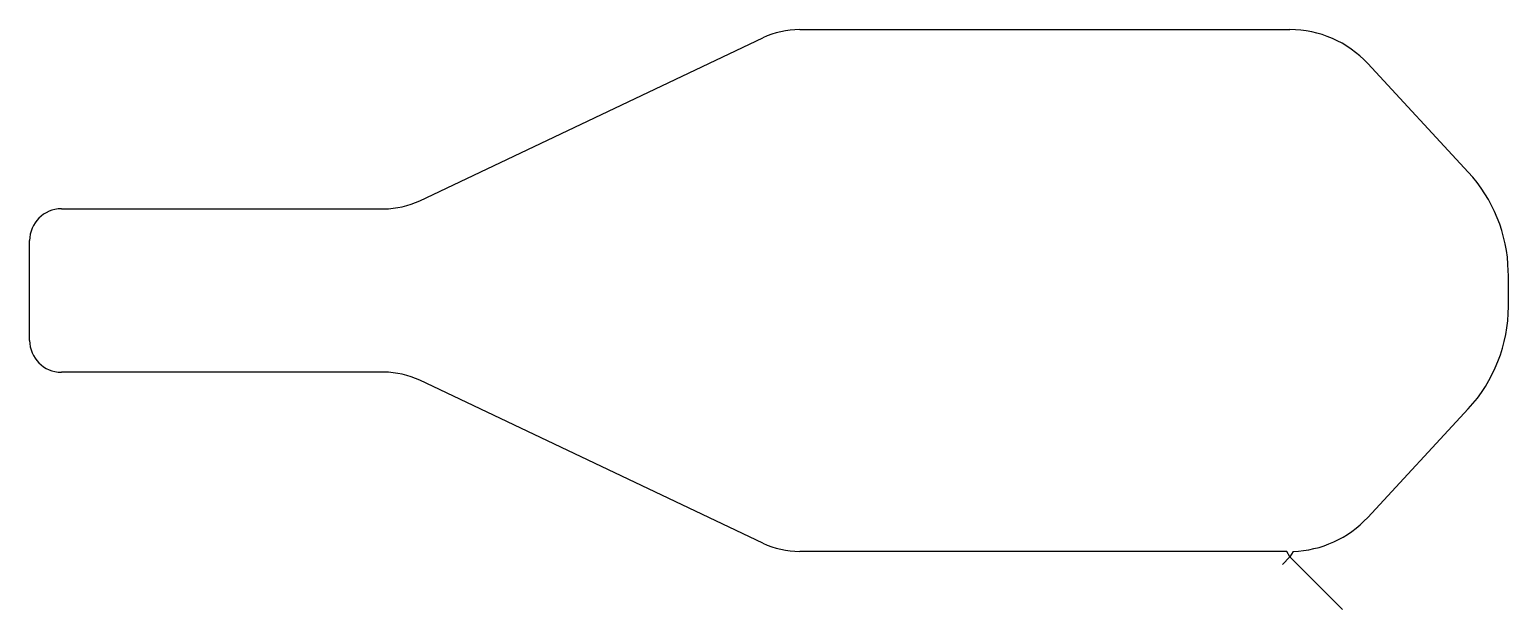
# Model space of a CAD drawing. Header units: metres. Extents: x 319 to 1016, y 242 to 515.
import ezdxf

# ---------------------------------------------------------------- set-up
doc = ezdxf.new("R2010")
doc.units = ezdxf.units.M

msp = doc.modelspace()

# ---------------------------------------------------------------- linework, layer by layer
at = {"layer": 'TOOL_0'}
for p, q in [((502.96, 434.172), (664.677, 510.942)), ((682.045, 514.855), (913.062, 514.855)), ((949.748, 498.827), (997.127, 447.662)), ((334.033, 430.356), (486.02, 430.356)), ((319.033, 368.356), (319.033, 415.356)), ((486.021, 353.356), (334.033, 353.356)), ((664.677, 272.769), (502.961, 349.539)), ((997.126, 336.046), (949.748, 284.882)), ((911.563, 268.856), (682.045, 268.856)), ((913.081, 266.266), (909.545, 262.73)), ((913.082, 266.267), (911.563, 268.856)), ((914.561, 268.877), (913.081, 266.266)), ((937.831, 241.518), (913.082, 266.267))]:
    msp.add_line(p, q, dxfattribs=at)
for centre, radius, start, end in [((682.125, 474.003), 40.852, 90.112202, 115.283535), ((913.062, 464.855), 50, 42.800329, 90), ((944.894, 399.366), 71.139, 1.375756, 42.757281), ((485.981, 470.031), 39.675, 270.056321, 295.337246), ((334.033, 415.356), 15, 90, 180), ((297.072, 391.857), 719, 359.396431, 0.734506), ((945.032, 384.287), 71, 317.199155, 359.996772), ((334.033, 368.356), 15, 180, 270), ((485.982, 313.681), 39.675, 64.662136, 89.943679), ((913.062, 318.854), 50, 271.718003, 317.199671), ((682.125, 309.709), 40.853, 244.717064, 269.887801)]:
    msp.add_arc(centre, radius, start, end, dxfattribs=at)

doc.saveas('drawing.dxf')
